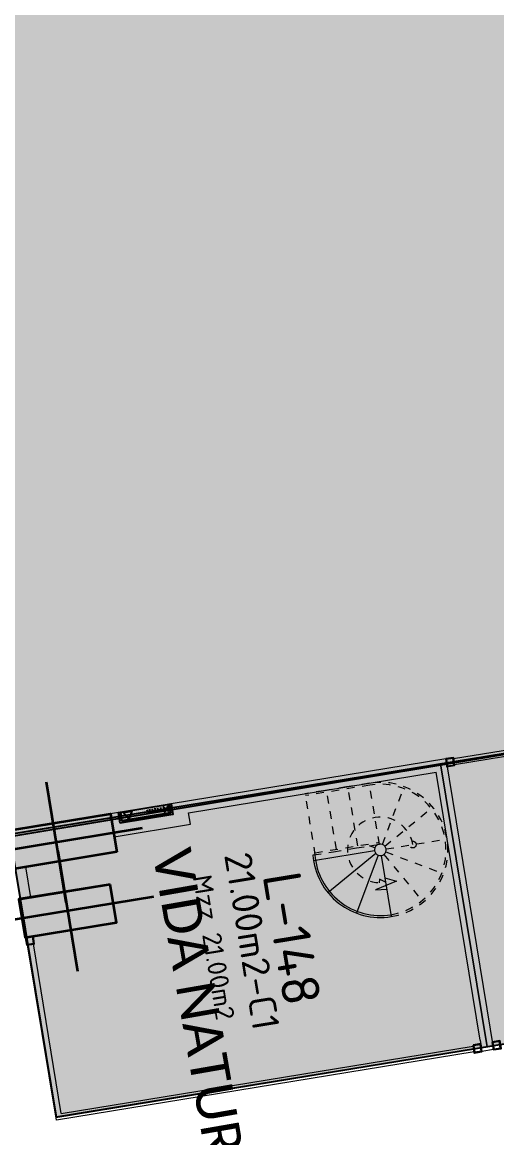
# Model space of a CAD drawing. Header units: metres. Extents: x 2 to 659295185, y -28 to 1124222152.
# Drawn here: x 655542.54 to 655548.68, y 1126663.12 to 1126677.56 of the extents above; entities that cross this region are included whole.
import ezdxf
from ezdxf.enums import TextEntityAlignment as Align

# ---------------------------------------------------------------- set-up
doc = ezdxf.new("R2010")
doc.units = ezdxf.units.M
doc.header["$MEASUREMENT"] = 0
for name, pattern in [('ACAD_ISO03W100', [30, 12, -18]), ('CCSM_C1_CUERPO BJ$0$CONTINUA', [0]), ('CCSM_C1_CUERPO HP$0$CONTINUA', [0]), ('CONTINUA', [0]), ('DASHDOT', [1, 0.5, -0.25, 0, -0.25])]:
    doc.linetypes.add(name, pattern=pattern)
doc.layers.get('0').update_dxf_attribs({"linetype": 'CONTINUOUS'})
for name, color, linetype in [('CCSM_C1_CUERPO BJ$0$A-AREAS COMERCIALES', 151, 'CONTINUOUS'), ('CCSM_C1_CUERPO BJ$0$A-EQUIPOS', 9, 'CONTINUOUS'), ('CCSM_C1_CUERPO BJ$0$A-FRENTE DE LOCAL', 4, 'CONTINUOUS'), ('CCSM_C1_CUERPO BJ$0$A-PARED', 2, 'CCSM_C1_CUERPO BJ$0$CONTINUA'), ('CCSM_C1_CUERPO BJ$0$ID_AREA EXACTA', 7, 'CONTINUOUS'), ('CCSM_C1_CUERPO BJ$0$ID_Nº LOCAL', 7, 'CONTINUOUS'), ('CCSM_C1_CUERPO BJ$0$ID_RUBRO', 7, 'CONTINUOUS'), ('CCSM_C1_CUERPO HP$0$A-MARCOS LOCALES', 4, 'CONTINUOUS'), ('CCSM_C1_CUERPO HP$0$A-PARED', 2, 'CCSM_C1_CUERPO HP$0$CONTINUA')]:
    doc.layers.add(name, color=color, linetype=linetype)
for name, color, linetype, lineweight in [('CCSM_XREF ESTRUCTURA15$0$E-CA-COLUMNA', 2, 'CONTINUOUS', 35), ('CCSM_XREF ESTRUCTURA15$0$E-CB-COLUMNA', 2, 'CONTINUOUS', 35), ('LOCALES ASIGNADOS', 41, 'DASHDOT', 0), ('NOMBRES LOCATARIOS', 7, 'CONTINUA', 0), ('XREF ESCALERAS', 252, 'CONTINUOUS', 0)]:
    doc.layers.add(name, color=color, linetype=linetype, lineweight=lineweight)
doc.styles.add('CCSM_C1_CUERPO BJ$0$ROMANS', font='romans__.ttf')
doc.styles.get("Standard").update_dxf_attribs({"font": 'tahoma.ttf'})

# ---------------------------------------------------------------- blocks, each defined once
blk = doc.blocks.new('CCSM_XREF ESTRUCTURA15$0$COLUM REC 120x50 mid')
at = {"color": 5}
for p, q in [((0, 1.124), (0, -1.124)), ((-0.789, 0), (0.789, 0))]:
    blk.add_line(p, q, dxfattribs=at)
at = {"color": 2}
blk.add_lwpolyline([(-0.25, 0.6), (-0.25, -0.6), (0.25, -0.6), (0.25, 0.6)], close=True, dxfattribs=at)
blk = doc.blocks.new('CCSM_XREF ESTRUCTURA15$0$COLUM REC 150x50mid')
at = {"color": 5}
for p, q in [((0, 1.124), (0, -1.124)), ((-0.789, 0), (0.789, 0))]:
    blk.add_line(p, q, dxfattribs=at)
blk.add_lwpolyline([(-0.25, 0.75), (-0.25, -0.75), (0.25, -0.75), (0.25, 0.75)], close=True)
blk = doc.blocks.new('4X4')
at = {"layer": 'CCSM_C1_CUERPO HP$0$A-MARCOS LOCALES'}
for points in [[(72.9, -0.215), (73, -0.215), (73, -0.115), (72.9, -0.115)], [(72.905, -0.21), (72.995, -0.21), (72.995, -0.12), (72.905, -0.12)]]:
    blk.add_lwpolyline(points, close=True, dxfattribs=at)
blk = doc.blocks.new('CCSM_C1_CUERPO BJ$0$IDENT LOCAL')
at = {"style": 'CCSM_C1_CUERPO BJ$0$ROMANS'}
for tag, height, p in [('AREA-EXACTA', 0.5, (0.587, 0.096)), ('NºLOCAL', 0.7, (1.17, 0.119)), ('RUBRO', 0.35, (0, 0)), ('USO', 0.35, (-0.587, -0.096))]:
    blk.add_attdef(tag, text='', height=height, rotation=279.3085, dxfattribs=at).set_placement(p, align=Align.BOTTOM_CENTER)
blk = doc.blocks.new('ESCA')
at = {"linetype": 'ACAD_ISO03W100', "ltscale": 0.002}
for p, q in [((0.475, 0.975), (0.475, 1.775)), ((0.437, 0.965), (0.037, 1.658)), ((0.512, 0.965), (0.912, 1.658)), ((0.41, 0.937), (-0.283, 1.337)), ((0.54, 0.937), (1.233, 1.337)), ((-0.4, 0.9), (-0.4, 0.6)), ((0.4, 0.9), (-0.4, 0.9)), ((-0.375, 0.9), (-0.375, 0.06)), ((0.375, 0.06), (0.375, 0.9)), ((0.4, 0.857), (0.4, 0.9)), ((0.4, 0.77), (0.4, 0.857)), ((0.4, 0.6), (0.4, 0.77)), ((-0.4, 0.6), (-0.4, 0.3)), ((0.375, 0.62), (-0.375, 0.62)), ((0.4, 0.3), (0.4, 0.6)), ((-0.4, 0.3), (-0.4, 0.06)), ((0.375, 0.34), (-0.375, 0.34)), ((0.4, 0.035), (0.4, 0.3)), ((0.4, 0.06), (-0.4, 0.06))]:
    blk.add_line(p, q, dxfattribs=at)
for p, q in [((0.403, 0.919), (0.4, 0.9)), ((0.4, 0.9), (0.403, 0.881)), ((0.41, 0.937), (0.403, 0.919)), ((0.403, 0.881), (0.41, 0.862)), ((0.422, 0.953), (0.41, 0.937)), ((0.437, 0.965), (0.422, 0.953)), ((0.456, 0.972), (0.437, 0.965)), ((0.475, 0.975), (0.456, 0.972)), ((0.494, 0.972), (0.475, 0.975)), ((0.512, 0.965), (0.494, 0.972)), ((0.528, 0.953), (0.512, 0.965)), ((0.54, 0.937), (0.528, 0.953)), ((0.547, 0.919), (0.54, 0.937)), ((0.54, 0.862), (0.547, 0.881)), ((0.55, 0.9), (0.547, 0.919)), ((0.547, 0.881), (0.55, 0.9)), ((0.55, 0.9), (1.35, 0.9)), ((0.41, 0.862), (0.4, 0.857)), ((0.437, 0.835), (0.4, 0.77)), ((0.41, 0.862), (0.422, 0.847)), ((0.422, 0.847), (0.437, 0.835)), ((0.437, 0.835), (0.456, 0.828)), ((0.456, 0.828), (0.475, 0.825)), ((0.475, 0.825), (0.494, 0.828)), ((0.475, 0.825), (0.475, 0.025)), ((0.494, 0.828), (0.512, 0.835)), ((0.512, 0.835), (0.528, 0.847)), ((0.512, 0.835), (0.912, 0.142)), ((0.528, 0.847), (0.54, 0.862)), ((0.54, 0.862), (1.233, 0.463)), ((0.4, 0.028), (0.4, 0.035))]:
    blk.add_line(p, q)
for points in [[(0.71, 0.9), (0.841, 0.9), (0.907, 1.039), (0.976, 0.754), (0.991, 0.9)], [(0.9, 0.9), (0.848, 0.826), (0.892, 0.817)]]:
    blk.add_lwpolyline(points)
blk.add_circle((0.475, 1.325), 0.0433, dxfattribs=at)
for radius, start, end in [(0.875, 0, 180), (0.85, 0, 180), (0.425, 90, 0)]:
    blk.add_arc((0.475, 0.9), radius, start, end, dxfattribs=at)
for radius, start in [(0.875, 265.0829), (0.85, 264.9379)]:
    blk.add_arc((0.475, 0.9), radius, start, 0)
blk = doc.blocks.new('CCSM_C1_CUERPO BJ$0$CAJA DE MANGUERA')
for points in [[(0.444, 0.073), (0.473, -0.106), (0.44, -0.111), (0.417, 0.034), (-0.406, -0.1), (-0.382, -0.246), (-0.415, -0.251), (-0.444, -0.073)], [(0.417, 0.034), (0.44, -0.111), (-0.382, -0.246), (-0.406, -0.1)], [(0.299, 0.008), (0.393, -0.108), (0.246, -0.132)], [(-0.378, -0.123), (-0.288, -0.201), (-0.303, -0.111), (-0.363, -0.214)]]:
    blk.add_lwpolyline(points, close=True)
for points in [[(-0.295, -0.156), (-0.019, -0.111), (-0.012, -0.152)], [(-0.248, -0.149), (-0.241, -0.193)], [(-0.196, -0.14), (-0.189, -0.185)], [(-0.151, -0.133), (-0.144, -0.177)], [(-0.107, -0.125), (-0.1, -0.17)], [(-0.062, -0.118), (-0.055, -0.163)]]:
    blk.add_lwpolyline(points)

msp = doc.modelspace()

# ---------------------------------------------------------------- hatches: boundary and pattern name
at = {"layer": 'LOCALES ASIGNADOS'}
for points in [[(655552.0475, 1126766.2036), (655481.9173, 1126797.9895), (655477.5131, 1126790.9099), (655473.5315, 1126784.2823), (655468.8767, 1126776.1437), (655463.5388, 1126766.3475), (655461.3917, 1126762.2727), (655460.3726, 1126760.2599), (655457.5102, 1126754.5906), (655453.7975, 1126746.8941), (655450.9417, 1126740.6836), (655446.1355, 1126729.7442), (655441.9098, 1126719.3699), (655440.9385, 1126716.7924), (655462.8638, 1126708.3455), (655463.9885, 1126701.2842), (655471.536, 1126655.2372), (655553.5835, 1126668.8883), (655553.0078, 1126672.4046), (655567.0451, 1126674.7032)], [(655542.3815, 1126667.0547), (655542.9821, 1126663.39), (655551.4443, 1126664.7745), (655550.8432, 1126668.4417)]]:
    msp.add_hatch(color=256, dxfattribs=at).paths.add_polyline_path(points)

# ---------------------------------------------------------------- linework, layer by layer
for points in [[(655471.6126, 1126655.25), (655553.5834, 1126668.8883), (655553.0076, 1126672.4046), (655567.045, 1126674.7031), (655552.0473, 1126766.2035), (655481.9172, 1126797.9895), (655477.5129, 1126790.9098), (655473.5313, 1126784.2823), (655468.8766, 1126776.1437), (655463.5386, 1126766.3474), (655461.3916, 1126762.2726), (655460.3725, 1126760.2599), (655457.5101, 1126754.5906), (655453.7973, 1126746.8941), (655450.9415, 1126740.6836), (655446.1353, 1126729.7441), (655441.9096, 1126719.3698), (655434.3244, 1126698.7954), (655428.6842, 1126681.1389), (655469.2363, 1126669.8084), (655471.5359, 1126655.2372), (655471.6126, 1126655.2498)], [(655550.8432, 1126668.4417), (655551.4447, 1126664.7719), (655542.9826, 1126663.3875), (655542.3819, 1126667.0522), (655550.8436, 1126668.4392)]]:
    msp.add_lwpolyline(points)
at = {"layer": 'CCSM_C1_CUERPO BJ$0$A-AREAS COMERCIALES', "lineweight": 5}
for points in [[(655551.4455, 1126664.7746), (655550.8436, 1126668.4392), (655547.9534, 1126667.9655), (655548.5541, 1126664.3007)], [(655548.5541, 1126664.3007), (655547.9534, 1126667.9655), (655542.3758, 1126667.0512), (655542.9765, 1126663.3865)]]:
    msp.add_lwpolyline(points, close=True, dxfattribs=at)
at = {"layer": 'CCSM_C1_CUERPO BJ$0$A-FRENTE DE LOCAL', "lineweight": 5}
for p, q in [((655548.12, 1126668.0308), (655550.7142, 1126668.456)), ((655548.1321, 1126667.9568), (655550.7263, 1126668.382)), ((655542.9826, 1126663.3495), (655542.6103, 1126665.6204)), ((655542.9826, 1126663.3494), (655542.6103, 1126665.6203)), ((655543.0445, 1126663.4356), (655542.6843, 1126665.6325)), ((655543.0445, 1126663.4356), (655542.6843, 1126665.6325))]:
    msp.add_line(p, q, dxfattribs=at)
for points in [[(655543.0445, 1126663.4356), (655548.3753, 1126664.3094)], [(655543.0445, 1126663.4356), (655548.3753, 1126664.3093)], [(655548.3874, 1126664.2354), (655542.9826, 1126663.3495)], [(655548.3874, 1126664.2353), (655542.9826, 1126663.3494)]]:
    msp.add_lwpolyline(points, dxfattribs=at)
at = {"layer": 'CCSM_C1_CUERPO BJ$0$A-PARED', "lineweight": 5}
for points in [[(655548.0193, 1126668.0269), (655544.4668, 1126667.4443), (655544.4891, 1126667.3074), (655543.8082, 1126667.1964), (655543.7857, 1126667.3333), (655543.6822, 1126667.316), (655543.7307, 1126667.02), (655544.7175, 1126667.1817), (655544.6933, 1126667.3297), (655547.8955, 1126667.8546)], [(655548.0193, 1126668.027), (655548.6362, 1126664.2635)], [(655548.0193, 1126668.0269), (655548.6362, 1126664.2634)], [(655548.4639, 1126664.3872), (655547.8955, 1126667.8547)], [(655548.4639, 1126664.3872), (655547.8955, 1126667.8546)], [(655542.5843, 1126666.6295), (655542.649, 1126666.2347), (655542.649, 1126666.2347)], [(655542.5843, 1126666.6294), (655542.649, 1126666.2347), (655542.649, 1126666.2347)], [(655548.4639, 1126664.3872), (655548.4639, 1126664.3872)], [(655548.4639, 1126664.3872), (655548.4881, 1126664.2392)], [(655548.4639, 1126664.3872), (655548.4639, 1126664.3872)], [(655548.4639, 1126664.3872), (655548.4882, 1126664.2392)], [(655548.6362, 1126664.2635), (655548.4881, 1126664.2392)], [(655548.6362, 1126664.2634), (655548.4882, 1126664.2392)]]:
    msp.add_lwpolyline(points, dxfattribs=at)

# ---------------------------------------------------------------- block references
at = {"lineweight": 5}
ref = msp.add_blockref('CCSM_C1_CUERPO BJ$0$IDENT LOCAL', (655544.6526, 1126665.477), dxfattribs=dict(at, xscale=0.6999825000134219, yscale=0.6999825000134219, zscale=0.6999825000134219, rotation=359.9864695028106))
ref.add_attrib('NºLOCAL', 'L-148', dxfattribs={"layer": 'CCSM_C1_CUERPO BJ$0$ID_Nº LOCAL', "height": 0.48999, "rotation": 279.29492, "style": 'CCSM_C1_CUERPO BJ$0$ROMANS'}).set_placement((655545.6439, 1126665.6392), align=Align.BOTTOM_CENTER)
ref.add_attrib('RUBRO', 'Mzz 21.00m2', dxfattribs={"layer": 'CCSM_C1_CUERPO BJ$0$ID_RUBRO', "height": 0.244994, "rotation": 279.29492, "style": 'CCSM_C1_CUERPO BJ$0$ROMANS'}).set_placement((655544.825, 1126665.5558), align=Align.BOTTOM_CENTER)
ref.add_attrib('AREA-EXACTA', '21.00m2-C1', dxfattribs={"layer": 'CCSM_C1_CUERPO BJ$0$ID_AREA EXACTA', "height": 0.34999, "rotation": 279.29492, "style": 'CCSM_C1_CUERPO BJ$0$ROMANS'}).set_placement((655545.236, 1126665.6231), align=Align.BOTTOM_CENTER)
ref = msp.add_blockref('CCSM_C1_CUERPO BJ$0$IDENT LOCAL', (655544.6526, 1126665.4769), dxfattribs=dict(at, xscale=0.6999825000726401, yscale=0.6999825000726401, zscale=0.6999825000726401, rotation=359.9866111222481))
ref.add_attrib('NºLOCAL', 'L-148', dxfattribs={"layer": 'CCSM_C1_CUERPO BJ$0$ID_Nº LOCAL', "height": 0.48999, "rotation": 279.29506, "style": 'CCSM_C1_CUERPO BJ$0$ROMANS'}).set_placement((655545.6439, 1126665.6392), align=Align.BOTTOM_CENTER)
ref.add_attrib('RUBRO', 'Mzz 21.00m2', dxfattribs={"layer": 'CCSM_C1_CUERPO BJ$0$ID_RUBRO', "height": 0.244994, "rotation": 279.29506, "style": 'CCSM_C1_CUERPO BJ$0$ROMANS'}).set_placement((655544.825, 1126665.5558), align=Align.BOTTOM_CENTER)
ref.add_attrib('AREA-EXACTA', '21.00m2-C1', dxfattribs={"layer": 'CCSM_C1_CUERPO BJ$0$ID_AREA EXACTA', "height": 0.34999, "rotation": 279.29506, "style": 'CCSM_C1_CUERPO BJ$0$ROMANS'}).set_placement((655545.236, 1126665.6231), align=Align.BOTTOM_CENTER)
at = {"layer": 'CCSM_C1_CUERPO BJ$0$A-EQUIPOS', "lineweight": 5, "xscale": 0.7667190466714645, "yscale": 0.7667190466714645, "zscale": 0.7667190466714645, "rotation": 180.0503928324775}
msp.add_blockref('CCSM_C1_CUERPO BJ$0$CAJA DE MANGUERA', (655544.1486, 1126667.2518), dxfattribs=at)
at = {"layer": 'CCSM_C1_CUERPO HP$0$A-PARED'}
for p, rotation in [((655536.4397, 1126740.0017), 279.3085881045599), ((655531.0024, 1126737.6918), 279.3084464878665), ((655531.0022, 1126737.6918), 279.3085881045599), ((655536.7938, 1126736.2965), 279.3084464878665), ((655536.7937, 1126736.2965), 279.3085881045599), ((655537.0406, 1126736.337), 279.3084464878665), ((655537.0404, 1126736.3369), 279.3085881045599)]:
    msp.add_blockref('4X4', p, dxfattribs=dict(at, rotation=rotation))
at = {"layer": 'CCSM_XREF ESTRUCTURA15$0$E-CA-COLUMNA', "lineweight": 5, "xscale": -1}
for p, rotation in [((655542.9825, 1126666.9481), 279.3084512601026), ((655542.9825, 1126666.948), 279.3085928833781)]:
    msp.add_blockref('CCSM_XREF ESTRUCTURA15$0$COLUM REC 150x50mid', p, dxfattribs=dict(at, rotation=rotation))
at = {"layer": 'CCSM_XREF ESTRUCTURA15$0$E-CB-COLUMNA', "lineweight": 5}
for p, rotation in [((655543.1279, 1126666.0599), 279.3084509552692), ((655543.128, 1126666.0598), 279.3085927561572)]:
    msp.add_blockref('CCSM_XREF ESTRUCTURA15$0$COLUM REC 120x50 mid', p, dxfattribs=dict(at, rotation=rotation))
at = {"layer": 'XREF ESCALERAS'}
for rotation in [279.3084510100852, 279.3085927561572]:
    msp.add_blockref('ESCA', (655546.2083, 1126667.1727), dxfattribs=dict(at, rotation=rotation))

# ---------------------------------------------------------------- texts
at = {"layer": 'NOMBRES LOCATARIOS', "insert": (655544.7173, 1126666.9014), "char_height": 0.5, "attachment_point": 1, "rotation": 279.88758}
msp.add_mtext_dynamic_manual_height_columns('{\\fCalibri|b0|i0|c0|p34;\\C7;VIDA NATURA}', width=4.720065, gutter_width=25, heights=[0], dxfattribs=at)

doc.saveas('drawing.dxf')
